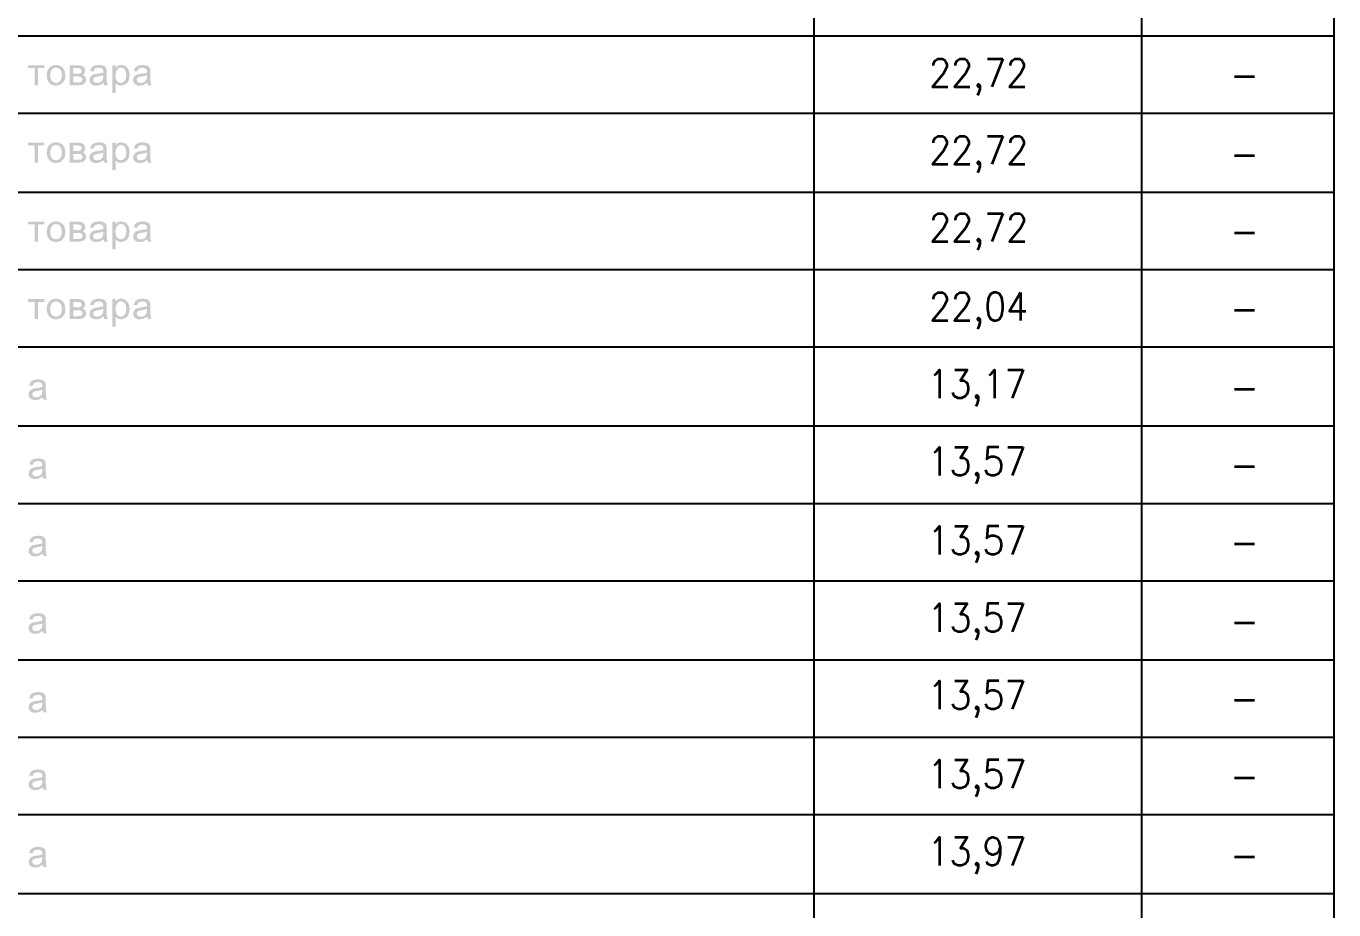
# Model space of a CAD drawing. Header units: millimetres. Extents: x 0 to 420, y 0 to 297.
# Drawn here: x 44.04 to 77.68, y 111.09 to 133.81 of the extents above; entities that cross this region are included whole.
import ezdxf

# ---------------------------------------------------------------- set-up
doc = ezdxf.new("R2010")
doc.units = ezdxf.units.MM
doc.layers.get('0').update_dxf_attribs({"linetype": 'CONTINUOUS'})
doc.styles.get("Standard").update_dxf_attribs({"font": 'STANDARD'})

msp = doc.modelspace()

# ---------------------------------------------------------------- hatches: boundary and pattern name
at = {"true_color": 0x0000fb}
for points in [[(44.088075, 132.803745), (44.504242, 132.803745), (44.504242, 132.732087), (44.339429, 132.732087), (44.339429, 132.291666), (44.253439, 132.291666), (44.253439, 132.732087), (44.088075, 132.732087)], [(44.088075, 130.814078), (44.504242, 130.814078), (44.504242, 130.74242), (44.339429, 130.74242), (44.339429, 130.301999), (44.253439, 130.301999), (44.253439, 130.74242), (44.088075, 130.74242)], [(44.088075, 128.782078), (44.504242, 128.782078), (44.504242, 128.71042), (44.339429, 128.71042), (44.339429, 128.269999), (44.253439, 128.269999), (44.253439, 128.71042), (44.088075, 128.71042)], [(44.088075, 126.792412), (44.504242, 126.792412), (44.504242, 126.720754), (44.339429, 126.720754), (44.339429, 126.280333), (44.253439, 126.280333), (44.253439, 126.720754), (44.088075, 126.720754)]]:
    msp.add_hatch(color=0, dxfattribs=at).paths.add_polyline_path(points, flags=0)
h = msp.add_hatch(color=0, dxfattribs=at)
h.paths.add_polyline_path([(44.565339, 132.547981), (44.584907, 132.67166), (44.644162, 132.758545), (44.717405, 132.800989), (44.805117, 132.815321), (44.901098, 132.797957), (44.977648, 132.745868), (45.028015, 132.66353), (45.044896, 132.555147), (45.037454, 132.466401), (45.01513, 132.399153), (44.929141, 132.31151), (44.805117, 132.280091), (44.707966, 132.297178), (44.631484, 132.348993), (44.581875, 132.432984)], flags=0)
h.paths.add_polyline_path([(44.654084, 132.547981), (44.664833, 132.461509), (44.697079, 132.400256), (44.745517, 132.363806), (44.805117, 132.351749), (44.864235, 132.363875), (44.912604, 132.400807), (44.94485, 132.46275), (44.955599, 132.550737), (44.94485, 132.633833), (44.912604, 132.694605), (44.864235, 132.731329), (44.805117, 132.743663), (44.745517, 132.731329), (44.697079, 132.694605), (44.664833, 132.633489)], flags=0)
h = msp.add_hatch(color=0, dxfattribs=at)
h.paths.add_polyline_path([(45.159179, 132.803745), (45.35927, 132.803745), (45.423417, 132.800576), (45.468962, 132.791618), (45.530698, 132.746419), (45.556605, 132.668146), (45.541171, 132.603654), (45.495971, 132.558454), (45.555502, 132.513255), (45.579756, 132.434982), (45.564115, 132.371455), (45.52739, 132.326944), (45.469513, 132.300417), (45.390138, 132.291666), (45.159179, 132.291666)], flags=0)
h.paths.add_polyline_path([(45.246271, 132.58822), (45.338875, 132.58822), (45.414391, 132.593732), (45.451874, 132.617434), (45.46841, 132.659878), (45.439747, 132.716102), (45.400818, 132.728022), (45.341631, 132.732087), (45.246271, 132.732087)], flags=0)
h.paths.add_polyline_path([(45.246271, 132.363324), (45.360372, 132.363324), (45.422453, 132.367527), (45.461796, 132.380412), (45.490459, 132.439392), (45.474474, 132.484591), (45.433133, 132.511601), (45.351002, 132.517113), (45.246271, 132.517113)], flags=0)
h = msp.add_hatch(color=0, dxfattribs=at)
h.paths.add_polyline_path([(46.029294, 132.355056), (45.936139, 132.296627), (45.840227, 132.280091), (45.765538, 132.290426), (45.710692, 132.321432), (45.676723, 132.368285), (45.665492, 132.426714), (45.68258, 132.495065), (45.727228, 132.545225), (45.790067, 132.573888), (45.867237, 132.587118), (45.95805, 132.600347), (46.021577, 132.616883), (46.022128, 132.639483), (46.015996, 132.684614), (45.997875, 132.714448), (45.95612, 132.73629), (45.898656, 132.743663), (45.808257, 132.722165), (45.765262, 132.646098), (45.680375, 132.657673), (45.718409, 132.745868), (45.795028, 132.797131), (45.911334, 132.815321), (46.017719, 132.799887), (46.078352, 132.76075), (46.105362, 132.702322), (46.109772, 132.621844), (46.109772, 132.506089), (46.111081, 132.407352), (46.115284, 132.352851), (46.137332, 132.291666), (46.046382, 132.291666)], flags=0)
h.paths.add_polyline_path([(46.021577, 132.548532), (45.962528, 132.530618), (45.879915, 132.516011), (45.804398, 132.498372), (45.770223, 132.47026), (45.758096, 132.428919), (45.784003, 132.371041), (45.861174, 132.34789), (45.95047, 132.369939), (46.007797, 132.430021), (46.021577, 132.517113)], flags=0)
h = msp.add_hatch(color=0, dxfattribs=at)
h.paths.add_polyline_path([(46.256025, 132.095433), (46.256025, 132.803745), (46.3354, 132.803745), (46.3354, 132.737599), (46.398238, 132.795477), (46.483677, 132.815321), (46.599432, 132.781697), (46.674949, 132.686336), (46.700856, 132.55184), (46.672744, 132.410177), (46.638086, 132.354505), (46.590613, 132.313715), (46.477613, 132.280091), (46.399341, 132.298281), (46.343117, 132.344583), (46.343117, 132.095433)], flags=0)
h.paths.add_polyline_path([(46.334849, 132.544674), (46.344771, 132.458615), (46.374536, 132.398602), (46.418702, 132.363393), (46.47155, 132.351749), (46.525294, 132.363806), (46.570769, 132.400256), (46.601775, 132.462681), (46.61211, 132.552391), (46.601912, 132.637623), (46.571871, 132.698463), (46.527567, 132.735188), (46.475409, 132.747521), (46.42325, 132.73443), (46.377292, 132.695707), (46.345322, 132.631973)], flags=0)
h = msp.add_hatch(color=0, dxfattribs=at)
h.paths.add_polyline_path([(47.151931, 132.355056), (47.058776, 132.296627), (46.962864, 132.280091), (46.888174, 132.290426), (46.833328, 132.321432), (46.79936, 132.368285), (46.788129, 132.426714), (46.805216, 132.495065), (46.849865, 132.545225), (46.912703, 132.573888), (46.989874, 132.587118), (47.080686, 132.600347), (47.144214, 132.616883), (47.144765, 132.639483), (47.138633, 132.684614), (47.120512, 132.714448), (47.078757, 132.73629), (47.021293, 132.743663), (46.930894, 132.722165), (46.887899, 132.646098), (46.803012, 132.657673), (46.841045, 132.745868), (46.917664, 132.797131), (47.033971, 132.815321), (47.140355, 132.799887), (47.200989, 132.76075), (47.227999, 132.702322), (47.232408, 132.621844), (47.232408, 132.506089), (47.233717, 132.407352), (47.23792, 132.352851), (47.259969, 132.291666), (47.169019, 132.291666)], flags=0)
h.paths.add_polyline_path([(47.144214, 132.548532), (47.085165, 132.530618), (47.002552, 132.516011), (46.927035, 132.498372), (46.89286, 132.47026), (46.880733, 132.428919), (46.90664, 132.371041), (46.98381, 132.34789), (47.073107, 132.369939), (47.130434, 132.430021), (47.144214, 132.517113)], flags=0)
h = msp.add_hatch(color=0, dxfattribs=at)
h.paths.add_polyline_path([(44.565339, 130.558315), (44.584907, 130.681994), (44.644162, 130.768879), (44.717405, 130.811322), (44.805117, 130.825654), (44.901098, 130.808291), (44.977648, 130.756201), (45.028015, 130.673863), (45.044896, 130.56548), (45.037454, 130.476735), (45.01513, 130.409486), (44.929141, 130.321843), (44.805117, 130.290424), (44.707966, 130.307512), (44.631484, 130.359326), (44.581875, 130.443317)], flags=0)
h.paths.add_polyline_path([(44.654084, 130.558315), (44.664833, 130.471843), (44.697079, 130.410589), (44.745517, 130.37414), (44.805117, 130.362082), (44.864235, 130.374209), (44.912604, 130.41114), (44.94485, 130.473083), (44.955599, 130.561071), (44.94485, 130.644166), (44.912604, 130.704938), (44.864235, 130.741663), (44.805117, 130.753996), (44.745517, 130.741663), (44.697079, 130.704938), (44.664833, 130.643822)], flags=0)
h = msp.add_hatch(color=0, dxfattribs=at)
h.paths.add_polyline_path([(45.159179, 130.814078), (45.35927, 130.814078), (45.423417, 130.810909), (45.468962, 130.801952), (45.530698, 130.756752), (45.556605, 130.67848), (45.541171, 130.613987), (45.495971, 130.568788), (45.555502, 130.523588), (45.579756, 130.445315), (45.564115, 130.381788), (45.52739, 130.337277), (45.469513, 130.31075), (45.390138, 130.301999), (45.159179, 130.301999)], flags=0)
h.paths.add_polyline_path([(45.246271, 130.598553), (45.338875, 130.598553), (45.414391, 130.604065), (45.451874, 130.627768), (45.46841, 130.670211), (45.439747, 130.726435), (45.400818, 130.738355), (45.341631, 130.74242), (45.246271, 130.74242)], flags=0)
h.paths.add_polyline_path([(45.246271, 130.373657), (45.360372, 130.373657), (45.422453, 130.37786), (45.461796, 130.390745), (45.490459, 130.449725), (45.474474, 130.494925), (45.433133, 130.521934), (45.351002, 130.527447), (45.246271, 130.527447)], flags=0)
h = msp.add_hatch(color=0, dxfattribs=at)
h.paths.add_polyline_path([(46.029294, 130.365389), (45.936139, 130.30696), (45.840227, 130.290424), (45.765538, 130.300759), (45.710692, 130.331765), (45.676723, 130.378618), (45.665492, 130.437047), (45.68258, 130.505398), (45.727228, 130.555559), (45.790067, 130.584222), (45.867237, 130.597451), (45.95805, 130.61068), (46.021577, 130.627216), (46.022128, 130.649816), (46.015996, 130.694947), (45.997875, 130.724782), (45.95612, 130.746624), (45.898656, 130.753996), (45.808257, 130.732499), (45.765262, 130.656431), (45.680375, 130.668006), (45.718409, 130.756201), (45.795028, 130.807464), (45.911334, 130.825654), (46.017719, 130.81022), (46.078352, 130.771084), (46.105362, 130.712655), (46.109772, 130.632177), (46.109772, 130.516422), (46.111081, 130.417686), (46.115284, 130.363184), (46.137332, 130.301999), (46.046382, 130.301999)], flags=0)
h.paths.add_polyline_path([(46.021577, 130.558866), (45.962528, 130.540951), (45.879915, 130.526344), (45.804398, 130.508705), (45.770223, 130.480593), (45.758096, 130.439252), (45.784003, 130.381374), (45.861174, 130.358223), (45.95047, 130.380272), (46.007797, 130.440355), (46.021577, 130.527447)], flags=0)
h = msp.add_hatch(color=0, dxfattribs=at)
h.paths.add_polyline_path([(46.256025, 130.105767), (46.256025, 130.814078), (46.3354, 130.814078), (46.3354, 130.747933), (46.398238, 130.80581), (46.483677, 130.825654), (46.599432, 130.79203), (46.674949, 130.69667), (46.700856, 130.562173), (46.672744, 130.420511), (46.638086, 130.364838), (46.590613, 130.324048), (46.477613, 130.290424), (46.399341, 130.308614), (46.343117, 130.354916), (46.343117, 130.105767)], flags=0)
h.paths.add_polyline_path([(46.334849, 130.555007), (46.344771, 130.468949), (46.374536, 130.408935), (46.418702, 130.373726), (46.47155, 130.362082), (46.525294, 130.37414), (46.570769, 130.410589), (46.601775, 130.473014), (46.61211, 130.562724), (46.601912, 130.647956), (46.571871, 130.708796), (46.527567, 130.745521), (46.475409, 130.757855), (46.42325, 130.744763), (46.377292, 130.70604), (46.345322, 130.642306)], flags=0)
h = msp.add_hatch(color=0, dxfattribs=at)
h.paths.add_polyline_path([(47.151931, 130.365389), (47.058776, 130.30696), (46.962864, 130.290424), (46.888174, 130.300759), (46.833328, 130.331765), (46.79936, 130.378618), (46.788129, 130.437047), (46.805216, 130.505398), (46.849865, 130.555559), (46.912703, 130.584222), (46.989874, 130.597451), (47.080686, 130.61068), (47.144214, 130.627216), (47.144765, 130.649816), (47.138633, 130.694947), (47.120512, 130.724782), (47.078757, 130.746624), (47.021293, 130.753996), (46.930894, 130.732499), (46.887899, 130.656431), (46.803012, 130.668006), (46.841045, 130.756201), (46.917664, 130.807464), (47.033971, 130.825654), (47.140355, 130.81022), (47.200989, 130.771084), (47.227999, 130.712655), (47.232408, 130.632177), (47.232408, 130.516422), (47.233717, 130.417686), (47.23792, 130.363184), (47.259969, 130.301999), (47.169019, 130.301999)], flags=0)
h.paths.add_polyline_path([(47.144214, 130.558866), (47.085165, 130.540951), (47.002552, 130.526344), (46.927035, 130.508705), (46.89286, 130.480593), (46.880733, 130.439252), (46.90664, 130.381374), (46.98381, 130.358223), (47.073107, 130.380272), (47.130434, 130.440355), (47.144214, 130.527447)], flags=0)
h = msp.add_hatch(color=0, dxfattribs=at)
h.paths.add_polyline_path([(44.565339, 128.526315), (44.584907, 128.649994), (44.644162, 128.736879), (44.717405, 128.779322), (44.805117, 128.793654), (44.901098, 128.776291), (44.977648, 128.724201), (45.028015, 128.641863), (45.044896, 128.53348), (45.037454, 128.444735), (45.01513, 128.377486), (44.929141, 128.289843), (44.805117, 128.258424), (44.707966, 128.275512), (44.631484, 128.327326), (44.581875, 128.411317)], flags=0)
h.paths.add_polyline_path([(44.654084, 128.526315), (44.664833, 128.439843), (44.697079, 128.378589), (44.745517, 128.34214), (44.805117, 128.330082), (44.864235, 128.342209), (44.912604, 128.37914), (44.94485, 128.441083), (44.955599, 128.529071), (44.94485, 128.612166), (44.912604, 128.672938), (44.864235, 128.709663), (44.805117, 128.721996), (44.745517, 128.709663), (44.697079, 128.672938), (44.664833, 128.611822)], flags=0)
h = msp.add_hatch(color=0, dxfattribs=at)
h.paths.add_polyline_path([(45.159179, 128.782078), (45.35927, 128.782078), (45.423417, 128.778909), (45.468962, 128.769952), (45.530698, 128.724752), (45.556605, 128.64648), (45.541171, 128.581987), (45.495971, 128.536788), (45.555502, 128.491588), (45.579756, 128.413315), (45.564115, 128.349788), (45.52739, 128.305277), (45.469513, 128.27875), (45.390138, 128.269999), (45.159179, 128.269999)], flags=0)
h.paths.add_polyline_path([(45.246271, 128.566553), (45.338875, 128.566553), (45.414391, 128.572065), (45.451874, 128.595768), (45.46841, 128.638211), (45.439747, 128.694435), (45.400818, 128.706355), (45.341631, 128.71042), (45.246271, 128.71042)], flags=0)
h.paths.add_polyline_path([(45.246271, 128.341657), (45.360372, 128.341657), (45.422453, 128.34586), (45.461796, 128.358745), (45.490459, 128.417725), (45.474474, 128.462925), (45.433133, 128.489934), (45.351002, 128.495447), (45.246271, 128.495447)], flags=0)
h = msp.add_hatch(color=0, dxfattribs=at)
h.paths.add_polyline_path([(46.029294, 128.333389), (45.936139, 128.27496), (45.840227, 128.258424), (45.765538, 128.268759), (45.710692, 128.299765), (45.676723, 128.346618), (45.665492, 128.405047), (45.68258, 128.473398), (45.727228, 128.523559), (45.790067, 128.552222), (45.867237, 128.565451), (45.95805, 128.57868), (46.021577, 128.595217), (46.022128, 128.617816), (46.015996, 128.662947), (45.997875, 128.692782), (45.95612, 128.714624), (45.898656, 128.721996), (45.808257, 128.700499), (45.765262, 128.624431), (45.680375, 128.636006), (45.718409, 128.724201), (45.795028, 128.775464), (45.911334, 128.793654), (46.017719, 128.77822), (46.078352, 128.739084), (46.105362, 128.680655), (46.109772, 128.600177), (46.109772, 128.484422), (46.111081, 128.385686), (46.115284, 128.331184), (46.137332, 128.269999), (46.046382, 128.269999)], flags=0)
h.paths.add_polyline_path([(46.021577, 128.526866), (45.962528, 128.508951), (45.879915, 128.494344), (45.804398, 128.476705), (45.770223, 128.448593), (45.758096, 128.407252), (45.784003, 128.349374), (45.861174, 128.326223), (45.95047, 128.348272), (46.007797, 128.408355), (46.021577, 128.495447)], flags=0)
h = msp.add_hatch(color=0, dxfattribs=at)
h.paths.add_polyline_path([(46.256025, 128.073767), (46.256025, 128.782078), (46.3354, 128.782078), (46.3354, 128.715933), (46.398238, 128.77381), (46.483677, 128.793654), (46.599432, 128.76003), (46.674949, 128.66467), (46.700856, 128.530173), (46.672744, 128.388511), (46.638086, 128.332838), (46.590613, 128.292048), (46.477613, 128.258424), (46.399341, 128.276614), (46.343117, 128.322916), (46.343117, 128.073767)], flags=0)
h.paths.add_polyline_path([(46.334849, 128.523007), (46.344771, 128.436949), (46.374536, 128.376935), (46.418702, 128.341726), (46.47155, 128.330082), (46.525294, 128.34214), (46.570769, 128.378589), (46.601775, 128.441014), (46.61211, 128.530724), (46.601912, 128.615956), (46.571871, 128.676796), (46.527567, 128.713521), (46.475409, 128.725855), (46.42325, 128.712763), (46.377292, 128.67404), (46.345322, 128.610306)], flags=0)
h = msp.add_hatch(color=0, dxfattribs=at)
h.paths.add_polyline_path([(47.151931, 128.333389), (47.058776, 128.27496), (46.962864, 128.258424), (46.888174, 128.268759), (46.833328, 128.299765), (46.79936, 128.346618), (46.788129, 128.405047), (46.805216, 128.473398), (46.849865, 128.523559), (46.912703, 128.552222), (46.989874, 128.565451), (47.080686, 128.57868), (47.144214, 128.595217), (47.144765, 128.617816), (47.138633, 128.662947), (47.120512, 128.692782), (47.078757, 128.714624), (47.021293, 128.721996), (46.930894, 128.700499), (46.887899, 128.624431), (46.803012, 128.636006), (46.841045, 128.724201), (46.917664, 128.775464), (47.033971, 128.793654), (47.140355, 128.77822), (47.200989, 128.739084), (47.227999, 128.680655), (47.232408, 128.600177), (47.232408, 128.484422), (47.233717, 128.385686), (47.23792, 128.331184), (47.259969, 128.269999), (47.169019, 128.269999)], flags=0)
h.paths.add_polyline_path([(47.144214, 128.526866), (47.085165, 128.508951), (47.002552, 128.494344), (46.927035, 128.476705), (46.89286, 128.448593), (46.880733, 128.407252), (46.90664, 128.349374), (46.98381, 128.326223), (47.073107, 128.348272), (47.130434, 128.408355), (47.144214, 128.495447)], flags=0)
h = msp.add_hatch(color=0, dxfattribs=at)
h.paths.add_polyline_path([(44.565339, 126.536648), (44.584907, 126.660327), (44.644162, 126.747212), (44.717405, 126.789656), (44.805117, 126.803987), (44.901098, 126.786624), (44.977648, 126.734534), (45.028015, 126.652196), (45.044896, 126.543814), (45.037454, 126.455068), (45.01513, 126.38782), (44.929141, 126.300177), (44.805117, 126.268757), (44.707966, 126.285845), (44.631484, 126.337659), (44.581875, 126.421651)], flags=0)
h.paths.add_polyline_path([(44.654084, 126.536648), (44.664833, 126.450176), (44.697079, 126.388922), (44.745517, 126.352473), (44.805117, 126.340415), (44.864235, 126.352542), (44.912604, 126.389473), (44.94485, 126.451416), (44.955599, 126.539404), (44.94485, 126.6225), (44.912604, 126.683271), (44.864235, 126.719996), (44.805117, 126.732329), (44.745517, 126.719996), (44.697079, 126.683271), (44.664833, 126.622155)], flags=0)
h = msp.add_hatch(color=0, dxfattribs=at)
h.paths.add_polyline_path([(45.159179, 126.792412), (45.35927, 126.792412), (45.423417, 126.789242), (45.468962, 126.780285), (45.530698, 126.735085), (45.556605, 126.656813), (45.541171, 126.592321), (45.495971, 126.547121), (45.555502, 126.501921), (45.579756, 126.423649), (45.564115, 126.360121), (45.52739, 126.315611), (45.469513, 126.289083), (45.390138, 126.280333), (45.159179, 126.280333)], flags=0)
h.paths.add_polyline_path([(45.246271, 126.576887), (45.338875, 126.576887), (45.414391, 126.582399), (45.451874, 126.606101), (45.46841, 126.648545), (45.439747, 126.704769), (45.400818, 126.716689), (45.341631, 126.720754), (45.246271, 126.720754)], flags=0)
h.paths.add_polyline_path([(45.246271, 126.351991), (45.360372, 126.351991), (45.422453, 126.356194), (45.461796, 126.369078), (45.490459, 126.428059), (45.474474, 126.473258), (45.433133, 126.500268), (45.351002, 126.50578), (45.246271, 126.50578)], flags=0)
h = msp.add_hatch(color=0, dxfattribs=at)
h.paths.add_polyline_path([(46.029294, 126.343723), (45.936139, 126.285294), (45.840227, 126.268757), (45.765538, 126.279093), (45.710692, 126.310098), (45.676723, 126.356952), (45.665492, 126.415381), (45.68258, 126.483731), (45.727228, 126.533892), (45.790067, 126.562555), (45.867237, 126.575784), (45.95805, 126.589013), (46.021577, 126.60555), (46.022128, 126.62815), (46.015996, 126.67328), (45.997875, 126.703115), (45.95612, 126.724957), (45.898656, 126.732329), (45.808257, 126.710832), (45.765262, 126.634764), (45.680375, 126.64634), (45.718409, 126.734534), (45.795028, 126.785797), (45.911334, 126.803987), (46.017719, 126.788553), (46.078352, 126.749417), (46.105362, 126.690988), (46.109772, 126.610511), (46.109772, 126.494756), (46.111081, 126.396019), (46.115284, 126.341518), (46.137332, 126.280333), (46.046382, 126.280333)], flags=0)
h.paths.add_polyline_path([(46.021577, 126.537199), (45.962528, 126.519285), (45.879915, 126.504677), (45.804398, 126.487039), (45.770223, 126.458927), (45.758096, 126.417585), (45.784003, 126.359708), (45.861174, 126.336557), (45.95047, 126.358605), (46.007797, 126.418688), (46.021577, 126.50578)], flags=0)
h = msp.add_hatch(color=0, dxfattribs=at)
h.paths.add_polyline_path([(46.256025, 126.0841), (46.256025, 126.792412), (46.3354, 126.792412), (46.3354, 126.726266), (46.398238, 126.784144), (46.483677, 126.803987), (46.599432, 126.770363), (46.674949, 126.675003), (46.700856, 126.540506), (46.672744, 126.398844), (46.638086, 126.343171), (46.590613, 126.302381), (46.477613, 126.268757), (46.399341, 126.286947), (46.343117, 126.333249), (46.343117, 126.0841)], flags=0)
h.paths.add_polyline_path([(46.334849, 126.533341), (46.344771, 126.447282), (46.374536, 126.387269), (46.418702, 126.35206), (46.47155, 126.340415), (46.525294, 126.352473), (46.570769, 126.388922), (46.601775, 126.451347), (46.61211, 126.541058), (46.601912, 126.626289), (46.571871, 126.68713), (46.527567, 126.723854), (46.475409, 126.736188), (46.42325, 126.723097), (46.377292, 126.684374), (46.345322, 126.620639)], flags=0)
h = msp.add_hatch(color=0, dxfattribs=at)
h.paths.add_polyline_path([(47.151931, 126.343723), (47.058776, 126.285294), (46.962864, 126.268757), (46.888174, 126.279093), (46.833328, 126.310098), (46.79936, 126.356952), (46.788129, 126.415381), (46.805216, 126.483731), (46.849865, 126.533892), (46.912703, 126.562555), (46.989874, 126.575784), (47.080686, 126.589013), (47.144214, 126.60555), (47.144765, 126.62815), (47.138633, 126.67328), (47.120512, 126.703115), (47.078757, 126.724957), (47.021293, 126.732329), (46.930894, 126.710832), (46.887899, 126.634764), (46.803012, 126.64634), (46.841045, 126.734534), (46.917664, 126.785797), (47.033971, 126.803987), (47.140355, 126.788553), (47.200989, 126.749417), (47.227999, 126.690988), (47.232408, 126.610511), (47.232408, 126.494756), (47.233717, 126.396019), (47.23792, 126.341518), (47.259969, 126.280333), (47.169019, 126.280333)], flags=0)
h.paths.add_polyline_path([(47.144214, 126.537199), (47.085165, 126.519285), (47.002552, 126.504677), (46.927035, 126.487039), (46.89286, 126.458927), (46.880733, 126.417585), (46.90664, 126.359708), (46.98381, 126.336557), (47.073107, 126.358605), (47.130434, 126.418688), (47.144214, 126.50578)], flags=0)
h = msp.add_hatch(color=0, dxfattribs=at)
h.paths.add_polyline_path([(44.461505, 124.269389), (44.36835, 124.21096), (44.272439, 124.194424), (44.197749, 124.204759), (44.142903, 124.235765), (44.108934, 124.282618), (44.097703, 124.341047), (44.114791, 124.409398), (44.159439, 124.459559), (44.222278, 124.488222), (44.299448, 124.501451), (44.390261, 124.51468), (44.453788, 124.531217), (44.45434, 124.553816), (44.448207, 124.598947), (44.430086, 124.628782), (44.388332, 124.650624), (44.330867, 124.657996), (44.240468, 124.636499), (44.197473, 124.560431), (44.112586, 124.572006), (44.15062, 124.660201), (44.227239, 124.711464), (44.343545, 124.729654), (44.44993, 124.71422), (44.510564, 124.675084), (44.537573, 124.616655), (44.541983, 124.536177), (44.541983, 124.420422), (44.543292, 124.321686), (44.547495, 124.267184), (44.569544, 124.206), (44.478593, 124.206)], flags=0)
h.paths.add_polyline_path([(44.453788, 124.462866), (44.39474, 124.444951), (44.312126, 124.430344), (44.23661, 124.412705), (44.202434, 124.384593), (44.190308, 124.343252), (44.216215, 124.285375), (44.293385, 124.262223), (44.382682, 124.284272), (44.440008, 124.344355), (44.453788, 124.431447)], flags=0)
h = msp.add_hatch(color=0, dxfattribs=at)
h.paths.add_polyline_path([(44.461505, 122.237389), (44.36835, 122.17896), (44.272439, 122.162424), (44.197749, 122.172759), (44.142903, 122.203765), (44.108934, 122.250618), (44.097703, 122.309047), (44.114791, 122.377398), (44.159439, 122.427559), (44.222278, 122.456222), (44.299448, 122.469451), (44.390261, 122.48268), (44.453788, 122.499217), (44.45434, 122.521816), (44.448207, 122.566947), (44.430086, 122.596782), (44.388332, 122.618624), (44.330867, 122.625996), (44.240468, 122.604499), (44.197473, 122.528431), (44.112586, 122.540006), (44.15062, 122.628201), (44.227239, 122.679464), (44.343545, 122.697654), (44.44993, 122.68222), (44.510564, 122.643084), (44.537573, 122.584655), (44.541983, 122.504177), (44.541983, 122.388422), (44.543292, 122.289686), (44.547495, 122.235184), (44.569544, 122.174), (44.478593, 122.174)], flags=0)
h.paths.add_polyline_path([(44.453788, 122.430866), (44.39474, 122.412951), (44.312126, 122.398344), (44.23661, 122.380705), (44.202434, 122.352593), (44.190308, 122.311252), (44.216215, 122.253375), (44.293385, 122.230223), (44.382682, 122.252272), (44.440008, 122.312355), (44.453788, 122.399447)], flags=0)
h = msp.add_hatch(color=0, dxfattribs=at)
h.paths.add_polyline_path([(44.461505, 120.247723), (44.36835, 120.189294), (44.272439, 120.172757), (44.197749, 120.183093), (44.142903, 120.214098), (44.108934, 120.260952), (44.097703, 120.319381), (44.114791, 120.387731), (44.159439, 120.437892), (44.222278, 120.466555), (44.299448, 120.479784), (44.390261, 120.493013), (44.453788, 120.50955), (44.45434, 120.53215), (44.448207, 120.57728), (44.430086, 120.607115), (44.388332, 120.628957), (44.330867, 120.636329), (44.240468, 120.614832), (44.197473, 120.538764), (44.112586, 120.55034), (44.15062, 120.638534), (44.227239, 120.689797), (44.343545, 120.707987), (44.44993, 120.692553), (44.510564, 120.653417), (44.537573, 120.594988), (44.541983, 120.514511), (44.541983, 120.398756), (44.543292, 120.300019), (44.547495, 120.245518), (44.569544, 120.184333), (44.478593, 120.184333)], flags=0)
h.paths.add_polyline_path([(44.453788, 120.441199), (44.39474, 120.423285), (44.312126, 120.408677), (44.23661, 120.391039), (44.202434, 120.362927), (44.190308, 120.321585), (44.216215, 120.263708), (44.293385, 120.240557), (44.382682, 120.262605), (44.440008, 120.322688), (44.453788, 120.40978)], flags=0)
h = msp.add_hatch(color=0, dxfattribs=at)
h.paths.add_polyline_path([(44.461505, 118.258056), (44.36835, 118.199627), (44.272439, 118.183091), (44.197749, 118.193426), (44.142903, 118.224432), (44.108934, 118.271285), (44.097703, 118.329714), (44.114791, 118.398065), (44.159439, 118.448225), (44.222278, 118.476888), (44.299448, 118.490118), (44.390261, 118.503347), (44.453788, 118.519883), (44.45434, 118.542483), (44.448207, 118.587614), (44.430086, 118.617448), (44.388332, 118.63929), (44.330867, 118.646663), (44.240468, 118.625165), (44.197473, 118.549098), (44.112586, 118.560673), (44.15062, 118.648868), (44.227239, 118.700131), (44.343545, 118.718321), (44.44993, 118.702887), (44.510564, 118.66375), (44.537573, 118.605322), (44.541983, 118.524844), (44.541983, 118.409089), (44.543292, 118.310353), (44.547495, 118.255851), (44.569544, 118.194666), (44.478593, 118.194666)], flags=0)
h.paths.add_polyline_path([(44.453788, 118.451533), (44.39474, 118.433618), (44.312126, 118.419011), (44.23661, 118.401372), (44.202434, 118.37326), (44.190308, 118.331919), (44.216215, 118.274041), (44.293385, 118.25089), (44.382682, 118.272939), (44.440008, 118.333021), (44.453788, 118.420113)], flags=0)
h = msp.add_hatch(color=0, dxfattribs=at)
h.paths.add_polyline_path([(44.461505, 116.226056), (44.36835, 116.167627), (44.272439, 116.151091), (44.197749, 116.161426), (44.142903, 116.192432), (44.108934, 116.239285), (44.097703, 116.297714), (44.114791, 116.366065), (44.159439, 116.416225), (44.222278, 116.444888), (44.299448, 116.458118), (44.390261, 116.471347), (44.453788, 116.487883), (44.45434, 116.510483), (44.448207, 116.555614), (44.430086, 116.585448), (44.388332, 116.60729), (44.330867, 116.614663), (44.240468, 116.593165), (44.197473, 116.517098), (44.112586, 116.528673), (44.15062, 116.616868), (44.227239, 116.668131), (44.343545, 116.686321), (44.44993, 116.670887), (44.510564, 116.63175), (44.537573, 116.573322), (44.541983, 116.492844), (44.541983, 116.377089), (44.543292, 116.278353), (44.547495, 116.223851), (44.569544, 116.162666), (44.478593, 116.162666)], flags=0)
h.paths.add_polyline_path([(44.453788, 116.419533), (44.39474, 116.401618), (44.312126, 116.387011), (44.23661, 116.369372), (44.202434, 116.34126), (44.190308, 116.299919), (44.216215, 116.242041), (44.293385, 116.21889), (44.382682, 116.240939), (44.440008, 116.301021), (44.453788, 116.388113)], flags=0)
h = msp.add_hatch(color=0, dxfattribs=at)
h.paths.add_polyline_path([(44.461505, 114.236389), (44.36835, 114.17796), (44.272439, 114.161424), (44.197749, 114.171759), (44.142903, 114.202765), (44.108934, 114.249618), (44.097703, 114.308047), (44.114791, 114.376398), (44.159439, 114.426559), (44.222278, 114.455222), (44.299448, 114.468451), (44.390261, 114.48168), (44.453788, 114.498217), (44.45434, 114.520816), (44.448207, 114.565947), (44.430086, 114.595782), (44.388332, 114.617624), (44.330867, 114.624996), (44.240468, 114.603499), (44.197473, 114.527431), (44.112586, 114.539006), (44.15062, 114.627201), (44.227239, 114.678464), (44.343545, 114.696654), (44.44993, 114.68122), (44.510564, 114.642084), (44.537573, 114.583655), (44.541983, 114.503177), (44.541983, 114.387422), (44.543292, 114.288686), (44.547495, 114.234184), (44.569544, 114.173), (44.478593, 114.173)], flags=0)
h.paths.add_polyline_path([(44.453788, 114.429866), (44.39474, 114.411951), (44.312126, 114.397344), (44.23661, 114.379705), (44.202434, 114.351593), (44.190308, 114.310252), (44.216215, 114.252375), (44.293385, 114.229224), (44.382682, 114.251272), (44.440008, 114.311355), (44.453788, 114.398447)], flags=0)
h = msp.add_hatch(color=0, dxfattribs=at)
h.paths.add_polyline_path([(44.461508, 112.246723), (44.368352, 112.188294), (44.272441, 112.171757), (44.197751, 112.182093), (44.142905, 112.213099), (44.108937, 112.259952), (44.097706, 112.318381), (44.114793, 112.386731), (44.159442, 112.436892), (44.22228, 112.465555), (44.29945, 112.478784), (44.390263, 112.492013), (44.453791, 112.50855), (44.454342, 112.53115), (44.44821, 112.57628), (44.430088, 112.606115), (44.388334, 112.627957), (44.33087, 112.635329), (44.24047, 112.613832), (44.197476, 112.537764), (44.112588, 112.54934), (44.150622, 112.637534), (44.227241, 112.688797), (44.343548, 112.706987), (44.449932, 112.691553), (44.510566, 112.652417), (44.537575, 112.593988), (44.541985, 112.513511), (44.541985, 112.397756), (44.543294, 112.299019), (44.547497, 112.244518), (44.569546, 112.183333), (44.478595, 112.183333)], flags=0)
h.paths.add_polyline_path([(44.453791, 112.440199), (44.394742, 112.422285), (44.312128, 112.407678), (44.236612, 112.390039), (44.202437, 112.361927), (44.19031, 112.320585), (44.216217, 112.262708), (44.293387, 112.239557), (44.382684, 112.261605), (44.44001, 112.321688), (44.453791, 112.40878)], flags=0)

# ---------------------------------------------------------------- linework, layer by layer
at = {"color": 0, "true_color": 0x000007}
for points in [[(64.304335, 256.116666), (64.304335, 49.403)], [(72.728668, 256.116666), (72.728668, 49.403)], [(77.681668, 256.116666), (77.681668, 49.403)], [(28.913668, 133.561666), (77.681668, 133.561666)], [(28.913668, 131.571999), (77.681668, 131.571999)], [(28.913668, 129.539999), (77.681668, 129.539999)], [(28.913668, 127.550333), (77.681668, 127.550333)], [(28.913668, 125.560666), (77.681668, 125.560666)], [(28.913668, 123.528666), (77.681668, 123.528666)], [(28.913668, 121.539), (77.681668, 121.539)], [(28.913668, 119.549333), (77.681668, 119.549333)], [(28.913668, 117.517333), (77.681668, 117.517333)], [(28.913668, 115.527666), (77.681668, 115.527666)], [(28.913668, 113.538), (77.681668, 113.538)], [(28.913668, 111.506), (77.681668, 111.506)]]:
    msp.add_lwpolyline(points, dxfattribs=at)

# ---------------------------------------------------------------- texts
at = {"color": 0, "true_color": 0x0000fb, "char_height": 0.724708, "attachment_point": 1}
for s, insert, width in [('22,72', (67.267668, 132.974035), 2.29490876), ('-', (75.014672, 132.931712), 0.32209244), ('22,72', (67.267668, 130.984371), 2.29490876), ('-', (75.014672, 130.899708), 0.32209244), ('22,72', (67.267668, 128.994708), 2.29490876), ('-', (75.014672, 128.910045), 0.32209244), ('22,04', (67.267668, 126.962705), 2.37543178), ('-', (75.014672, 126.920382), 0.32209244), ('13,17', (67.225337, 124.973041), 1.97281623), ('-', (75.014672, 124.888378), 0.32209244), ('13,57', (67.225337, 122.983378), 2.1338625), ('-', (75.014672, 122.898715), 0.32209244), ('13,57', (67.225337, 120.951375), 2.1338625), ('-', (75.014672, 120.909035), 0.32209244), ('13,57', (67.225337, 118.961712), 2.1338625), ('-', (75.014672, 118.877048), 0.32209244), ('13,57', (67.225337, 116.972048), 2.1338625), ('-', (75.014672, 116.887368), 0.32209244), ('13,57', (67.225337, 114.940045), 2.1338625), ('-', (75.014672, 114.897705), 0.32209244), ('13,97', (67.225337, 112.950382), 2.1338625), ('-', (75.014672, 112.865701), 0.32209244)]:
    msp.add_mtext(s, dxfattribs=dict(at, insert=insert, width=width))

doc.saveas('drawing.dxf')
